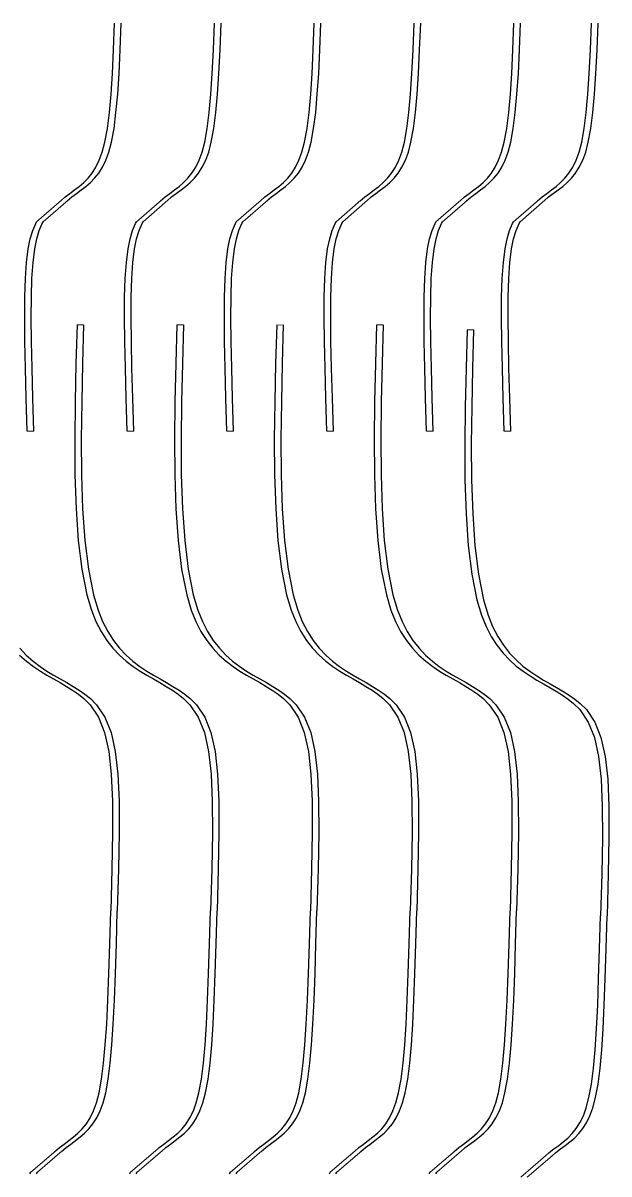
# Model space of a CAD drawing. Header units: inches. Extents: x -2 to 494, y -173 to 113.
# Drawn here: x 269.89 to 283.09, y -95.79 to -69.84 of the extents above; entities that cross this region are included whole.
import ezdxf

# ---------------------------------------------------------------- set-up
doc = ezdxf.new("R2010")
doc.units = ezdxf.units.IN
doc.header["$MEASUREMENT"] = 0
doc.layers.add('Cut', color=7, linetype='Continuous', lineweight=5)

msp = doc.modelspace()

# ---------------------------------------------------------------- linework, layer by layer
at = {"extrusion": (6.93335e-33, -1.22465e-16, -1)}
for p, q in [((271.927, -70.445), (271.95, -69.844)), ((272.075, -70.445), (272.098, -69.844)), ((274.177, -70.445), (274.199, -69.844)), ((274.325, -70.445), (274.348, -69.844)), ((276.426, -70.445), (276.449, -69.844)), ((276.575, -70.445), (276.597, -69.844)), ((278.676, -70.445), (278.699, -69.844)), ((278.824, -70.445), (278.847, -69.844)), ((280.926, -70.445), (280.948, -69.844)), ((281.074, -70.445), (281.096, -69.844)), ((282.673, -70.445), (282.695, -69.844)), ((282.821, -70.445), (282.844, -69.844)), ((271.901, -70.979), (271.927, -70.445)), ((272.05, -70.979), (272.075, -70.445)), ((274.151, -70.979), (274.177, -70.445)), ((274.299, -70.979), (274.325, -70.445)), ((276.401, -70.979), (276.426, -70.445)), ((276.549, -70.979), (276.575, -70.445)), ((278.65, -70.979), (278.676, -70.445)), ((278.798, -70.979), (278.824, -70.445)), ((280.9, -70.979), (280.926, -70.445)), ((281.048, -70.979), (281.074, -70.445)), ((282.647, -70.979), (282.673, -70.445)), ((282.795, -70.979), (282.821, -70.445)), ((271.871, -71.451), (271.901, -70.979)), ((272.019, -71.451), (272.05, -70.979)), ((274.12, -71.451), (274.151, -70.979)), ((274.268, -71.451), (274.299, -70.979)), ((276.37, -71.451), (276.401, -70.979)), ((276.518, -71.451), (276.549, -70.979)), ((278.619, -71.451), (278.65, -70.979)), ((278.768, -71.451), (278.798, -70.979)), ((280.869, -71.451), (280.9, -70.979)), ((281.017, -71.451), (281.048, -70.979)), ((282.616, -71.451), (282.647, -70.979)), ((282.765, -71.451), (282.795, -70.979)), ((271.833, -71.864), (271.871, -71.451)), ((271.981, -71.864), (272.019, -71.451)), ((274.083, -71.864), (274.12, -71.451)), ((274.231, -71.864), (274.268, -71.451)), ((276.332, -71.864), (276.37, -71.451)), ((276.481, -71.864), (276.518, -71.451)), ((278.582, -71.864), (278.619, -71.451)), ((278.73, -71.864), (278.768, -71.451)), ((280.832, -71.864), (280.869, -71.451)), ((280.98, -71.864), (281.017, -71.451)), ((282.579, -71.864), (282.616, -71.451)), ((282.727, -71.864), (282.765, -71.451)), ((271.787, -72.221), (271.833, -71.864)), ((271.936, -72.221), (271.981, -71.864)), ((274.037, -72.221), (274.083, -71.864)), ((274.185, -72.221), (274.231, -71.864)), ((276.287, -72.221), (276.332, -71.864)), ((276.435, -72.221), (276.481, -71.864)), ((278.536, -72.221), (278.582, -71.864)), ((278.684, -72.221), (278.73, -71.864)), ((280.786, -72.221), (280.832, -71.864)), ((280.934, -72.221), (280.98, -71.864)), ((282.533, -72.221), (282.579, -71.864)), ((282.681, -72.221), (282.727, -71.864)), ((271.731, -72.528), (271.787, -72.221)), ((271.879, -72.528), (271.936, -72.221)), ((273.981, -72.528), (274.037, -72.221)), ((274.129, -72.528), (274.185, -72.221)), ((276.23, -72.528), (276.287, -72.221)), ((276.379, -72.528), (276.435, -72.221)), ((278.48, -72.528), (278.536, -72.221)), ((278.628, -72.528), (278.684, -72.221)), ((280.73, -72.528), (280.786, -72.221)), ((280.878, -72.528), (280.934, -72.221)), ((282.477, -72.528), (282.533, -72.221)), ((282.625, -72.528), (282.681, -72.221)), ((271.672, -72.754), (271.731, -72.528)), ((271.82, -72.754), (271.879, -72.528)), ((273.922, -72.754), (273.981, -72.528)), ((274.07, -72.754), (274.129, -72.528)), ((276.171, -72.754), (276.23, -72.528)), ((276.319, -72.754), (276.379, -72.528)), ((278.421, -72.754), (278.48, -72.528)), ((278.569, -72.754), (278.628, -72.528)), ((280.67, -72.754), (280.73, -72.528)), ((280.819, -72.754), (280.878, -72.528)), ((282.418, -72.754), (282.477, -72.528)), ((282.566, -72.754), (282.625, -72.528)), ((271.605, -72.937), (271.672, -72.754)), ((271.753, -72.937), (271.82, -72.754)), ((273.855, -72.937), (273.922, -72.754)), ((274.003, -72.937), (274.07, -72.754)), ((276.104, -72.937), (276.171, -72.754)), ((276.252, -72.937), (276.319, -72.754)), ((278.354, -72.937), (278.421, -72.754)), ((278.502, -72.937), (278.569, -72.754)), ((280.603, -72.937), (280.67, -72.754)), ((280.752, -72.937), (280.819, -72.754)), ((282.351, -72.937), (282.418, -72.754)), ((282.499, -72.937), (282.566, -72.754)), ((271.444, -73.226), (271.528, -73.093)), ((271.528, -73.093), (271.605, -72.937)), ((271.592, -73.226), (271.677, -73.093)), ((271.677, -73.093), (271.753, -72.937)), ((273.693, -73.226), (273.778, -73.093)), ((273.778, -73.093), (273.855, -72.937)), ((273.841, -73.226), (273.926, -73.093)), ((273.926, -73.093), (274.003, -72.937)), ((275.943, -73.226), (276.028, -73.093)), ((276.028, -73.093), (276.104, -72.937)), ((276.091, -73.226), (276.176, -73.093)), ((276.176, -73.093), (276.252, -72.937)), ((278.192, -73.226), (278.277, -73.093)), ((278.277, -73.093), (278.354, -72.937)), ((278.341, -73.226), (278.425, -73.093)), ((278.425, -73.093), (278.502, -72.937)), ((280.442, -73.226), (280.527, -73.093)), ((280.527, -73.093), (280.603, -72.937)), ((280.59, -73.226), (280.675, -73.093)), ((280.675, -73.093), (280.752, -72.937)), ((282.189, -73.226), (282.274, -73.093)), ((282.274, -73.093), (282.351, -72.937)), ((282.338, -73.226), (282.422, -73.093)), ((282.422, -73.093), (282.499, -72.937)), ((271.153, -73.527), (271.255, -73.439)), ((271.255, -73.439), (271.352, -73.34)), ((271.301, -73.527), (271.403, -73.439)), ((271.352, -73.34), (271.444, -73.226)), ((271.403, -73.439), (271.5, -73.34)), ((271.5, -73.34), (271.592, -73.226)), ((273.403, -73.527), (273.504, -73.439)), ((273.504, -73.439), (273.601, -73.34)), ((273.551, -73.527), (273.652, -73.439)), ((273.601, -73.34), (273.693, -73.226)), ((273.652, -73.439), (273.75, -73.34)), ((273.75, -73.34), (273.841, -73.226)), ((275.652, -73.527), (275.754, -73.439)), ((275.754, -73.439), (275.851, -73.34)), ((275.8, -73.527), (275.902, -73.439)), ((275.851, -73.34), (275.943, -73.226)), ((275.902, -73.439), (275.999, -73.34)), ((275.999, -73.34), (276.091, -73.226)), ((277.902, -73.527), (278.003, -73.439)), ((278.003, -73.439), (278.101, -73.34)), ((278.05, -73.527), (278.152, -73.439)), ((278.101, -73.34), (278.192, -73.226)), ((278.152, -73.439), (278.249, -73.34)), ((278.249, -73.34), (278.341, -73.226)), ((280.151, -73.527), (280.253, -73.439)), ((280.253, -73.439), (280.35, -73.34)), ((280.3, -73.527), (280.401, -73.439)), ((280.35, -73.34), (280.442, -73.226)), ((280.401, -73.439), (280.499, -73.34)), ((280.499, -73.34), (280.59, -73.226)), ((281.899, -73.527), (282, -73.439)), ((282, -73.439), (282.098, -73.34)), ((282.047, -73.527), (282.149, -73.439)), ((282.098, -73.34), (282.189, -73.226)), ((282.149, -73.439), (282.246, -73.34)), ((282.246, -73.34), (282.338, -73.226)), ((270.837, -73.766), (270.942, -73.685)), ((270.942, -73.685), (271.048, -73.607)), ((270.986, -73.766), (271.09, -73.685)), ((271.048, -73.607), (271.153, -73.527)), ((271.09, -73.685), (271.196, -73.607)), ((271.196, -73.607), (271.301, -73.527)), ((273.087, -73.766), (273.192, -73.685)), ((273.192, -73.685), (273.298, -73.607)), ((273.235, -73.766), (273.34, -73.685)), ((273.298, -73.607), (273.403, -73.527)), ((273.34, -73.685), (273.446, -73.607)), ((273.446, -73.607), (273.551, -73.527)), ((275.336, -73.766), (275.441, -73.685)), ((275.441, -73.685), (275.547, -73.607)), ((275.485, -73.766), (275.589, -73.685)), ((275.547, -73.607), (275.652, -73.527)), ((275.589, -73.685), (275.696, -73.607)), ((275.696, -73.607), (275.8, -73.527)), ((277.586, -73.766), (277.691, -73.685)), ((277.691, -73.685), (277.797, -73.607)), ((277.734, -73.766), (277.839, -73.685)), ((277.797, -73.607), (277.902, -73.527)), ((277.839, -73.685), (277.945, -73.607)), ((277.945, -73.607), (278.05, -73.527)), ((279.836, -73.766), (279.94, -73.685)), ((279.94, -73.685), (280.047, -73.607)), ((279.984, -73.766), (280.089, -73.685)), ((280.047, -73.607), (280.151, -73.527)), ((280.089, -73.685), (280.195, -73.607)), ((280.195, -73.607), (280.3, -73.527)), ((281.583, -73.766), (281.688, -73.685)), ((281.688, -73.685), (281.794, -73.607)), ((281.731, -73.766), (281.836, -73.685)), ((281.794, -73.607), (281.899, -73.527)), ((281.836, -73.685), (281.942, -73.607)), ((281.942, -73.607), (282.047, -73.527)), ((270.736, -73.854), (270.837, -73.766)), ((270.884, -73.854), (270.986, -73.766)), ((272.985, -73.854), (273.087, -73.766)), ((273.134, -73.854), (273.235, -73.766)), ((275.235, -73.854), (275.336, -73.766)), ((275.383, -73.854), (275.485, -73.766)), ((277.485, -73.854), (277.586, -73.766)), ((277.633, -73.854), (277.734, -73.766)), ((279.734, -73.854), (279.836, -73.766)), ((279.882, -73.854), (279.984, -73.766)), ((281.481, -73.854), (281.583, -73.766)), ((281.63, -73.854), (281.731, -73.766)), ((271.103, -76.649), (271.079, -77.522)), ((271.252, -76.649), (271.227, -77.522)), ((273.353, -76.649), (273.329, -77.522)), ((273.501, -76.649), (273.477, -77.522)), ((275.603, -76.649), (275.578, -77.522)), ((275.751, -76.649), (275.726, -77.522)), ((277.852, -76.649), (277.828, -77.522)), ((278, -76.649), (277.976, -77.522)), ((279.893, -76.76), (279.869, -77.633)), ((280.041, -76.76), (280.017, -77.633)), ((271.079, -77.522), (271.06, -78.384)), ((271.227, -77.522), (271.208, -78.384)), ((273.329, -77.522), (273.309, -78.384)), ((273.477, -77.522), (273.457, -78.384)), ((275.578, -77.522), (275.559, -78.384)), ((275.726, -77.522), (275.707, -78.384)), ((277.828, -77.522), (277.808, -78.384)), ((277.976, -77.522), (277.957, -78.384)), ((279.869, -77.633), (279.849, -78.495)), ((280.017, -77.633), (279.997, -78.495)), ((271.06, -78.384), (271.05, -79.225)), ((271.208, -78.384), (271.198, -79.225)), ((273.309, -78.384), (273.3, -79.225)), ((273.457, -78.384), (273.448, -79.225)), ((275.559, -78.384), (275.549, -79.225)), ((275.707, -78.384), (275.698, -79.225)), ((277.808, -78.384), (277.799, -79.225)), ((277.957, -78.384), (277.947, -79.225)), ((279.849, -78.495), (279.84, -79.336)), ((279.997, -78.495), (279.988, -79.336)), ((271.05, -79.225), (271.056, -80.034)), ((271.198, -79.225), (271.204, -80.034)), ((273.3, -79.225), (273.305, -80.034)), ((273.448, -79.225), (273.453, -80.034)), ((275.549, -79.225), (275.555, -80.034)), ((275.698, -79.225), (275.703, -80.034)), ((277.799, -79.225), (277.804, -80.034)), ((277.947, -79.225), (277.953, -80.034)), ((279.84, -79.336), (279.845, -80.145)), ((279.988, -79.336), (279.993, -80.145)), ((271.056, -80.034), (271.081, -80.8)), ((271.204, -80.034), (271.229, -80.8)), ((273.305, -80.034), (273.33, -80.8)), ((273.453, -80.034), (273.479, -80.8)), ((275.555, -80.034), (275.58, -80.8)), ((275.703, -80.034), (275.728, -80.8)), ((277.804, -80.034), (277.83, -80.8)), ((277.953, -80.034), (277.978, -80.8)), ((279.845, -80.145), (279.87, -80.911)), ((279.993, -80.145), (280.019, -80.911)), ((271.081, -80.8), (271.131, -81.513)), ((271.229, -80.8), (271.279, -81.513)), ((273.33, -80.8), (273.381, -81.513)), ((273.479, -80.8), (273.529, -81.513)), ((275.58, -80.8), (275.63, -81.513)), ((275.728, -80.8), (275.778, -81.513)), ((277.83, -80.8), (277.88, -81.513)), ((277.978, -80.8), (278.028, -81.513)), ((279.87, -80.911), (279.92, -81.624)), ((280.019, -80.911), (280.069, -81.624)), ((271.131, -81.513), (271.211, -82.161)), ((271.279, -81.513), (271.359, -82.161)), ((273.381, -81.513), (273.46, -82.161)), ((273.529, -81.513), (273.609, -82.161)), ((275.63, -81.513), (275.71, -82.161)), ((275.778, -81.513), (275.858, -82.161)), ((277.88, -81.513), (277.96, -82.161)), ((278.028, -81.513), (278.108, -82.161)), ((279.92, -81.624), (280, -82.272)), ((280.069, -81.624), (280.149, -82.272)), ((271.211, -82.161), (271.326, -82.735)), ((271.359, -82.161), (271.474, -82.735)), ((273.46, -82.161), (273.575, -82.735)), ((273.609, -82.161), (273.723, -82.735)), ((275.71, -82.161), (275.825, -82.735)), ((275.858, -82.161), (275.973, -82.735)), ((277.96, -82.161), (278.074, -82.735)), ((278.108, -82.161), (278.223, -82.735)), ((280, -82.272), (280.115, -82.846)), ((280.149, -82.272), (280.263, -82.846)), ((271.326, -82.735), (271.427, -83.079)), ((271.474, -82.735), (271.576, -83.079)), ((273.575, -82.735), (273.677, -83.079)), ((273.723, -82.735), (273.825, -83.079)), ((275.825, -82.735), (275.927, -83.079)), ((275.973, -82.735), (276.075, -83.079)), ((278.074, -82.735), (278.176, -83.079)), ((278.223, -82.735), (278.325, -83.079)), ((280.115, -82.846), (280.217, -83.191)), ((280.263, -82.846), (280.365, -83.191)), ((271.427, -83.079), (271.53, -83.336)), ((271.576, -83.079), (271.679, -83.336)), ((273.677, -83.079), (273.78, -83.336)), ((273.825, -83.079), (273.928, -83.336)), ((275.927, -83.079), (276.03, -83.336)), ((276.075, -83.079), (276.178, -83.336)), ((278.176, -83.079), (278.279, -83.336)), ((278.325, -83.079), (278.427, -83.336)), ((280.217, -83.191), (280.32, -83.447)), ((280.365, -83.191), (280.468, -83.447)), ((271.53, -83.336), (271.647, -83.563)), ((271.679, -83.336), (271.795, -83.563)), ((273.78, -83.336), (273.896, -83.563)), ((273.928, -83.336), (274.045, -83.563)), ((276.03, -83.336), (276.146, -83.563)), ((276.178, -83.336), (276.294, -83.563)), ((278.279, -83.336), (278.396, -83.563)), ((278.427, -83.336), (278.544, -83.563)), ((280.32, -83.447), (280.436, -83.674)), ((280.468, -83.447), (280.585, -83.674)), ((271.647, -83.563), (271.775, -83.763)), ((271.775, -83.763), (271.913, -83.939)), ((271.795, -83.563), (271.923, -83.763)), ((271.923, -83.763), (272.061, -83.939)), ((273.896, -83.563), (274.025, -83.763)), ((274.025, -83.763), (274.163, -83.939)), ((274.045, -83.563), (274.173, -83.763)), ((274.173, -83.763), (274.311, -83.939)), ((276.146, -83.563), (276.274, -83.763)), ((276.274, -83.763), (276.412, -83.939)), ((276.294, -83.563), (276.422, -83.763)), ((276.422, -83.763), (276.561, -83.939)), ((278.396, -83.563), (278.524, -83.763)), ((278.524, -83.763), (278.662, -83.939)), ((278.544, -83.563), (278.672, -83.763)), ((278.672, -83.763), (278.81, -83.939)), ((280.436, -83.674), (280.564, -83.874)), ((280.585, -83.674), (280.713, -83.874)), ((269.812, -83.939), (269.958, -84.093)), ((271.913, -83.939), (272.06, -84.093)), ((272.061, -83.939), (272.208, -84.093)), ((274.163, -83.939), (274.309, -84.093)), ((274.311, -83.939), (274.457, -84.093)), ((276.412, -83.939), (276.559, -84.093)), ((276.561, -83.939), (276.707, -84.093)), ((278.662, -83.939), (278.808, -84.093)), ((278.81, -83.939), (278.957, -84.093)), ((280.564, -83.874), (280.703, -84.05)), ((280.703, -84.05), (280.849, -84.205)), ((280.713, -83.874), (280.851, -84.05)), ((280.851, -84.05), (280.997, -84.205)), ((269.81, -84.093), (269.963, -84.229)), ((269.958, -84.093), (270.111, -84.229)), ((269.963, -84.229), (270.121, -84.35)), ((270.111, -84.229), (270.269, -84.35)), ((272.06, -84.093), (272.213, -84.229)), ((272.208, -84.093), (272.361, -84.229)), ((272.213, -84.229), (272.37, -84.35)), ((272.361, -84.229), (272.519, -84.35)), ((274.309, -84.093), (274.462, -84.229)), ((274.457, -84.093), (274.61, -84.229)), ((274.462, -84.229), (274.62, -84.35)), ((274.61, -84.229), (274.768, -84.35)), ((276.559, -84.093), (276.712, -84.229)), ((276.707, -84.093), (276.86, -84.229)), ((276.712, -84.229), (276.87, -84.35)), ((276.86, -84.229), (277.018, -84.35)), ((278.808, -84.093), (278.961, -84.229)), ((278.957, -84.093), (279.11, -84.229)), ((278.961, -84.229), (279.119, -84.35)), ((279.11, -84.229), (279.267, -84.35)), ((280.849, -84.205), (281.002, -84.341)), ((280.997, -84.205), (281.15, -84.341)), ((270.121, -84.35), (270.276, -84.454)), ((270.269, -84.35), (270.424, -84.454)), ((270.276, -84.454), (270.426, -84.546)), ((270.424, -84.454), (270.574, -84.546)), ((270.426, -84.546), (270.575, -84.632)), ((270.574, -84.546), (270.724, -84.632)), ((272.37, -84.35), (272.525, -84.454)), ((272.519, -84.35), (272.674, -84.454)), ((272.525, -84.454), (272.676, -84.546)), ((272.674, -84.454), (272.824, -84.546)), ((272.676, -84.546), (272.825, -84.632)), ((272.824, -84.546), (272.973, -84.632)), ((274.62, -84.35), (274.775, -84.454)), ((274.768, -84.35), (274.923, -84.454)), ((274.775, -84.454), (274.925, -84.546)), ((274.923, -84.454), (275.073, -84.546)), ((274.925, -84.546), (275.075, -84.632)), ((275.073, -84.546), (275.223, -84.632)), ((276.87, -84.35), (277.025, -84.454)), ((277.018, -84.35), (277.173, -84.454)), ((277.025, -84.454), (277.175, -84.546)), ((277.173, -84.454), (277.323, -84.546)), ((277.175, -84.546), (277.324, -84.632)), ((277.323, -84.546), (277.472, -84.632)), ((279.119, -84.35), (279.274, -84.454)), ((279.267, -84.35), (279.422, -84.454)), ((279.274, -84.454), (279.424, -84.546)), ((279.422, -84.454), (279.573, -84.546)), ((279.424, -84.546), (279.574, -84.632)), ((279.573, -84.546), (279.722, -84.632)), ((281.002, -84.341), (281.16, -84.461)), ((281.15, -84.341), (281.308, -84.461)), ((281.16, -84.461), (281.315, -84.565)), ((281.308, -84.461), (281.463, -84.565)), ((281.315, -84.565), (281.465, -84.657)), ((281.463, -84.565), (281.613, -84.657)), ((270.575, -84.632), (270.722, -84.716)), ((270.722, -84.716), (270.865, -84.8)), ((270.724, -84.632), (270.871, -84.716)), ((270.865, -84.8), (271.003, -84.885)), ((270.871, -84.716), (271.014, -84.8)), ((271.014, -84.8), (271.151, -84.885)), ((272.825, -84.632), (272.972, -84.716)), ((272.972, -84.716), (273.115, -84.8)), ((272.973, -84.632), (273.12, -84.716)), ((273.115, -84.8), (273.252, -84.885)), ((273.12, -84.716), (273.263, -84.8)), ((273.263, -84.8), (273.401, -84.885)), ((275.075, -84.632), (275.222, -84.716)), ((275.222, -84.716), (275.365, -84.8)), ((275.223, -84.632), (275.37, -84.716)), ((275.365, -84.8), (275.502, -84.885)), ((275.37, -84.716), (275.513, -84.8)), ((275.513, -84.8), (275.65, -84.885)), ((277.324, -84.632), (277.471, -84.716)), ((277.471, -84.716), (277.614, -84.8)), ((277.472, -84.632), (277.619, -84.716)), ((277.614, -84.8), (277.752, -84.885)), ((277.619, -84.716), (277.762, -84.8)), ((277.762, -84.8), (277.9, -84.885)), ((279.574, -84.632), (279.721, -84.716)), ((279.721, -84.716), (279.864, -84.8)), ((279.722, -84.632), (279.869, -84.716)), ((279.864, -84.8), (280.001, -84.885)), ((279.869, -84.716), (280.012, -84.8)), ((280.012, -84.8), (280.15, -84.885)), ((281.465, -84.657), (281.614, -84.744)), ((281.613, -84.657), (281.763, -84.744)), ((281.614, -84.744), (281.761, -84.827)), ((281.761, -84.827), (281.904, -84.911)), ((281.763, -84.744), (281.91, -84.827)), ((281.91, -84.827), (282.053, -84.911)), ((271.003, -84.885), (271.133, -84.976)), ((271.133, -84.976), (271.255, -85.073)), ((271.151, -84.885), (271.281, -84.976)), ((271.255, -85.073), (271.396, -85.213)), ((271.281, -84.976), (271.403, -85.073)), ((271.403, -85.073), (271.544, -85.213)), ((273.252, -84.885), (273.383, -84.976)), ((273.383, -84.976), (273.505, -85.073)), ((273.401, -84.885), (273.531, -84.976)), ((273.505, -85.073), (273.645, -85.213)), ((273.531, -84.976), (273.653, -85.073)), ((273.653, -85.073), (273.793, -85.213)), ((275.502, -84.885), (275.632, -84.976)), ((275.632, -84.976), (275.754, -85.073)), ((275.65, -84.885), (275.781, -84.976)), ((275.754, -85.073), (275.895, -85.213)), ((275.781, -84.976), (275.902, -85.073)), ((275.902, -85.073), (276.043, -85.213)), ((277.752, -84.885), (277.882, -84.976)), ((277.882, -84.976), (278.004, -85.073)), ((277.9, -84.885), (278.03, -84.976)), ((278.004, -85.073), (278.144, -85.213)), ((278.03, -84.976), (278.152, -85.073)), ((278.152, -85.073), (278.293, -85.213)), ((280.001, -84.885), (280.132, -84.976)), ((280.132, -84.976), (280.253, -85.073)), ((280.15, -84.885), (280.28, -84.976)), ((280.253, -85.073), (280.394, -85.213)), ((280.28, -84.976), (280.402, -85.073)), ((280.402, -85.073), (280.542, -85.213)), ((281.904, -84.911), (282.042, -84.996)), ((282.042, -84.996), (282.172, -85.087)), ((282.053, -84.911), (282.19, -84.996)), ((282.172, -85.087), (282.294, -85.185)), ((282.19, -84.996), (282.321, -85.087)), ((282.321, -85.087), (282.442, -85.185)), ((271.396, -85.213), (271.584, -85.493)), ((271.544, -85.213), (271.733, -85.493)), ((273.645, -85.213), (273.834, -85.493)), ((273.793, -85.213), (273.982, -85.493)), ((275.895, -85.213), (276.084, -85.493)), ((276.043, -85.213), (276.232, -85.493)), ((278.144, -85.213), (278.333, -85.493)), ((278.293, -85.213), (278.482, -85.493)), ((280.394, -85.213), (280.583, -85.493)), ((280.542, -85.213), (280.731, -85.493)), ((282.294, -85.185), (282.435, -85.324)), ((282.435, -85.324), (282.624, -85.604)), ((282.442, -85.185), (282.583, -85.324)), ((282.583, -85.324), (282.772, -85.604)), ((271.584, -85.493), (271.723, -85.842)), ((271.733, -85.493), (271.871, -85.842)), ((273.834, -85.493), (273.972, -85.842)), ((273.982, -85.493), (274.121, -85.842)), ((276.084, -85.493), (276.222, -85.842)), ((276.232, -85.493), (276.37, -85.842)), ((278.333, -85.493), (278.472, -85.842)), ((278.482, -85.493), (278.62, -85.842)), ((280.583, -85.493), (280.721, -85.842)), ((280.731, -85.493), (280.87, -85.842)), ((282.624, -85.604), (282.762, -85.953)), ((282.772, -85.604), (282.91, -85.953)), ((271.723, -85.842), (271.817, -86.269)), ((271.871, -85.842), (271.965, -86.269)), ((273.972, -85.842), (274.067, -86.269)), ((274.121, -85.842), (274.215, -86.269)), ((276.222, -85.842), (276.316, -86.269)), ((276.37, -85.842), (276.465, -86.269)), ((278.472, -85.842), (278.566, -86.269)), ((278.62, -85.842), (278.714, -86.269)), ((280.721, -85.842), (280.816, -86.269)), ((280.87, -85.842), (280.964, -86.269)), ((282.762, -85.953), (282.856, -86.38)), ((282.91, -85.953), (283.005, -86.38)), ((271.817, -86.269), (271.874, -86.781)), ((271.965, -86.269), (272.022, -86.781)), ((274.067, -86.269), (274.124, -86.781)), ((274.215, -86.269), (274.272, -86.781)), ((276.316, -86.269), (276.373, -86.781)), ((276.465, -86.269), (276.522, -86.781)), ((278.566, -86.269), (278.623, -86.781)), ((278.714, -86.269), (278.771, -86.781)), ((280.816, -86.269), (280.873, -86.781)), ((280.964, -86.269), (281.021, -86.781)), ((282.856, -86.38), (282.913, -86.892)), ((283.005, -86.38), (283.062, -86.892)), ((271.874, -86.781), (271.901, -87.388)), ((272.022, -86.781), (272.049, -87.388)), ((274.124, -86.781), (274.15, -87.388)), ((274.272, -86.781), (274.298, -87.388)), ((276.373, -86.781), (276.4, -87.388)), ((276.522, -86.781), (276.548, -87.388)), ((278.623, -86.781), (278.649, -87.388)), ((278.771, -86.781), (278.798, -87.388)), ((280.873, -86.781), (280.899, -87.388)), ((281.021, -86.781), (281.047, -87.388)), ((282.913, -86.892), (282.94, -87.499)), ((283.062, -86.892), (283.088, -87.499)), ((271.901, -87.388), (271.903, -88.097)), ((272.049, -87.388), (272.051, -88.097)), ((274.15, -87.388), (274.153, -88.097)), ((274.298, -87.388), (274.301, -88.097)), ((276.4, -87.388), (276.402, -88.097)), ((276.548, -87.388), (276.55, -88.097)), ((278.649, -87.388), (278.652, -88.097)), ((278.798, -87.388), (278.8, -88.097)), ((280.899, -87.388), (280.901, -88.097)), ((281.047, -87.388), (281.05, -88.097)), ((282.94, -87.499), (282.942, -88.209)), ((283.088, -87.499), (283.09, -88.209)), ((271.903, -88.097), (271.888, -88.918)), ((272.051, -88.097), (272.036, -88.918)), ((274.153, -88.097), (274.138, -88.918)), ((274.301, -88.097), (274.286, -88.918)), ((276.402, -88.097), (276.387, -88.918)), ((276.55, -88.097), (276.535, -88.918)), ((278.652, -88.097), (278.637, -88.918)), ((278.8, -88.097), (278.785, -88.918)), ((280.901, -88.097), (280.886, -88.918)), ((281.05, -88.097), (281.035, -88.918)), ((282.942, -88.209), (282.927, -89.03)), ((283.09, -88.209), (283.075, -89.03)), ((271.888, -88.918), (271.862, -89.859)), ((272.036, -88.918), (272.01, -89.859)), ((274.138, -88.918), (274.112, -89.859)), ((274.286, -88.918), (274.26, -89.859)), ((276.387, -88.918), (276.361, -89.859)), ((276.535, -88.918), (276.51, -89.859)), ((278.637, -88.918), (278.611, -89.859)), ((278.785, -88.918), (278.759, -89.859)), ((280.886, -88.918), (280.861, -89.859)), ((281.035, -88.918), (281.009, -89.859)), ((282.927, -89.03), (282.901, -89.97)), ((283.075, -89.03), (283.05, -89.97)), ((271.84, -90.605), (271.862, -89.859)), ((271.989, -90.605), (272.01, -89.859)), ((274.09, -90.605), (274.112, -89.859)), ((274.238, -90.605), (274.26, -89.859)), ((276.34, -90.605), (276.361, -89.859)), ((276.488, -90.605), (276.51, -89.859)), ((278.589, -90.605), (278.611, -89.859)), ((278.738, -90.605), (278.759, -89.859)), ((280.839, -90.605), (280.861, -89.859)), ((280.987, -90.605), (281.009, -89.859)), ((282.88, -90.716), (282.901, -89.97)), ((283.028, -90.716), (283.05, -89.97)), ((271.819, -91.277), (271.84, -90.605)), ((271.967, -91.277), (271.989, -90.605)), ((274.069, -91.277), (274.09, -90.605)), ((274.217, -91.277), (274.238, -90.605)), ((276.318, -91.277), (276.34, -90.605)), ((276.467, -91.277), (276.488, -90.605)), ((278.568, -91.277), (278.589, -90.605)), ((278.716, -91.277), (278.738, -90.605)), ((280.818, -91.277), (280.839, -90.605)), ((280.966, -91.277), (280.987, -90.605)), ((282.858, -91.388), (282.88, -90.716)), ((283.006, -91.388), (283.028, -90.716)), ((271.796, -91.878), (271.819, -91.277)), ((271.945, -91.878), (271.967, -91.277)), ((274.046, -91.878), (274.069, -91.277)), ((274.194, -91.878), (274.217, -91.277)), ((276.296, -91.878), (276.318, -91.277)), ((276.444, -91.878), (276.467, -91.277)), ((278.545, -91.878), (278.568, -91.277)), ((278.694, -91.878), (278.716, -91.277)), ((280.795, -91.878), (280.818, -91.277)), ((280.943, -91.878), (280.966, -91.277)), ((282.836, -91.99), (282.858, -91.388)), ((282.984, -91.99), (283.006, -91.388)), ((271.771, -92.413), (271.796, -91.878)), ((271.919, -92.413), (271.945, -91.878)), ((274.02, -92.413), (274.046, -91.878)), ((274.169, -92.413), (274.194, -91.878)), ((276.27, -92.413), (276.296, -91.878)), ((276.418, -92.413), (276.444, -91.878)), ((278.52, -92.413), (278.545, -91.878)), ((278.668, -92.413), (278.694, -91.878)), ((280.769, -92.413), (280.795, -91.878)), ((280.917, -92.413), (280.943, -91.878)), ((282.81, -92.524), (282.836, -91.99)), ((282.958, -92.524), (282.984, -91.99)), ((271.74, -92.885), (271.771, -92.413)), ((271.888, -92.885), (271.919, -92.413)), ((273.99, -92.885), (274.02, -92.413)), ((274.138, -92.885), (274.169, -92.413)), ((276.239, -92.885), (276.27, -92.413)), ((276.387, -92.885), (276.418, -92.413)), ((278.489, -92.885), (278.52, -92.413)), ((278.637, -92.885), (278.668, -92.413)), ((280.738, -92.885), (280.769, -92.413)), ((280.887, -92.885), (280.917, -92.413)), ((282.779, -92.996), (282.81, -92.524)), ((282.927, -92.996), (282.958, -92.524)), ((271.703, -93.297), (271.74, -92.885)), ((271.851, -93.297), (271.888, -92.885)), ((273.952, -93.297), (273.99, -92.885)), ((274.1, -93.297), (274.138, -92.885)), ((276.202, -93.297), (276.239, -92.885)), ((276.35, -93.297), (276.387, -92.885)), ((278.451, -93.297), (278.489, -92.885)), ((278.6, -93.297), (278.637, -92.885)), ((280.701, -93.297), (280.738, -92.885)), ((280.849, -93.297), (280.887, -92.885)), ((282.742, -93.408), (282.779, -92.996)), ((282.89, -93.408), (282.927, -92.996)), ((271.657, -93.655), (271.703, -93.297)), ((271.805, -93.655), (271.851, -93.297)), ((273.906, -93.655), (273.952, -93.297)), ((274.055, -93.655), (274.1, -93.297)), ((276.156, -93.655), (276.202, -93.297)), ((276.304, -93.655), (276.35, -93.297)), ((278.406, -93.655), (278.451, -93.297)), ((278.554, -93.655), (278.6, -93.297)), ((280.655, -93.655), (280.701, -93.297)), ((280.803, -93.655), (280.849, -93.297)), ((282.696, -93.766), (282.742, -93.408)), ((282.844, -93.766), (282.89, -93.408)), ((271.601, -93.961), (271.657, -93.655)), ((271.749, -93.961), (271.805, -93.655)), ((273.85, -93.961), (273.906, -93.655)), ((273.998, -93.961), (274.055, -93.655)), ((276.1, -93.961), (276.156, -93.655)), ((276.248, -93.961), (276.304, -93.655)), ((278.349, -93.961), (278.406, -93.655)), ((278.498, -93.961), (278.554, -93.655)), ((280.599, -93.961), (280.655, -93.655)), ((280.747, -93.961), (280.803, -93.655)), ((282.64, -94.072), (282.696, -93.766)), ((282.788, -94.072), (282.844, -93.766)), ((271.474, -94.371), (271.541, -94.188)), ((271.541, -94.188), (271.601, -93.961)), ((271.623, -94.371), (271.69, -94.188)), ((271.69, -94.188), (271.749, -93.961)), ((273.724, -94.371), (273.791, -94.188)), ((273.791, -94.188), (273.85, -93.961)), ((273.872, -94.371), (273.939, -94.188)), ((273.939, -94.188), (273.998, -93.961)), ((275.974, -94.371), (276.041, -94.188)), ((276.041, -94.188), (276.1, -93.961)), ((276.122, -94.371), (276.189, -94.188)), ((276.189, -94.188), (276.248, -93.961)), ((278.223, -94.371), (278.29, -94.188)), ((278.29, -94.188), (278.349, -93.961)), ((278.371, -94.371), (278.438, -94.188)), ((278.438, -94.188), (278.498, -93.961)), ((280.473, -94.371), (280.54, -94.188)), ((280.54, -94.188), (280.599, -93.961)), ((280.621, -94.371), (280.688, -94.188)), ((280.688, -94.188), (280.747, -93.961)), ((282.58, -94.299), (282.64, -94.072)), ((282.729, -94.299), (282.788, -94.072)), ((271.398, -94.527), (271.474, -94.371)), ((271.546, -94.527), (271.623, -94.371)), ((273.647, -94.527), (273.724, -94.371)), ((273.796, -94.527), (273.872, -94.371)), ((275.897, -94.527), (275.974, -94.371)), ((276.045, -94.527), (276.122, -94.371)), ((278.147, -94.527), (278.223, -94.371)), ((278.295, -94.527), (278.371, -94.371)), ((280.396, -94.527), (280.473, -94.371)), ((280.544, -94.527), (280.621, -94.371)), ((282.513, -94.482), (282.58, -94.299)), ((282.662, -94.482), (282.729, -94.299)), ((271.221, -94.773), (271.313, -94.66)), ((271.313, -94.66), (271.398, -94.527)), ((271.37, -94.773), (271.461, -94.66)), ((271.461, -94.66), (271.546, -94.527)), ((273.471, -94.773), (273.563, -94.66)), ((273.563, -94.66), (273.647, -94.527)), ((273.619, -94.773), (273.711, -94.66)), ((273.711, -94.66), (273.796, -94.527)), ((275.72, -94.773), (275.812, -94.66)), ((275.812, -94.66), (275.897, -94.527)), ((275.869, -94.773), (275.96, -94.66)), ((275.96, -94.66), (276.045, -94.527)), ((277.97, -94.773), (278.062, -94.66)), ((278.062, -94.66), (278.147, -94.527)), ((278.118, -94.773), (278.21, -94.66)), ((278.21, -94.66), (278.295, -94.527)), ((280.22, -94.773), (280.311, -94.66)), ((280.311, -94.66), (280.396, -94.527)), ((280.368, -94.773), (280.46, -94.66)), ((280.46, -94.66), (280.544, -94.527)), ((282.352, -94.771), (282.437, -94.638)), ((282.437, -94.638), (282.513, -94.482)), ((282.5, -94.771), (282.585, -94.638)), ((282.585, -94.638), (282.662, -94.482)), ((270.918, -95.041), (271.022, -94.96)), ((271.022, -94.96), (271.124, -94.872)), ((271.066, -95.041), (271.171, -94.96)), ((271.124, -94.872), (271.221, -94.773)), ((271.171, -94.96), (271.272, -94.872)), ((271.272, -94.872), (271.37, -94.773)), ((273.167, -95.041), (273.272, -94.96)), ((273.272, -94.96), (273.374, -94.872)), ((273.315, -95.041), (273.42, -94.96)), ((273.374, -94.872), (273.471, -94.773)), ((273.42, -94.96), (273.522, -94.872)), ((273.522, -94.872), (273.619, -94.773)), ((275.417, -95.041), (275.522, -94.96)), ((275.522, -94.96), (275.623, -94.872)), ((275.565, -95.041), (275.67, -94.96)), ((275.623, -94.872), (275.72, -94.773)), ((275.67, -94.96), (275.771, -94.872)), ((275.771, -94.872), (275.869, -94.773)), ((277.666, -95.041), (277.771, -94.96)), ((277.771, -94.96), (277.873, -94.872)), ((277.815, -95.041), (277.919, -94.96)), ((277.873, -94.872), (277.97, -94.773)), ((277.919, -94.96), (278.021, -94.872)), ((278.021, -94.872), (278.118, -94.773)), ((279.916, -95.041), (280.021, -94.96)), ((280.021, -94.96), (280.122, -94.872)), ((280.064, -95.041), (280.169, -94.96)), ((280.122, -94.872), (280.22, -94.773)), ((280.169, -94.96), (280.271, -94.872)), ((280.271, -94.872), (280.368, -94.773)), ((282.163, -94.983), (282.26, -94.885)), ((282.26, -94.885), (282.352, -94.771)), ((282.311, -94.983), (282.409, -94.885)), ((282.409, -94.885), (282.5, -94.771)), ((270.605, -95.288), (270.707, -95.2)), ((270.707, -95.2), (270.811, -95.119)), ((270.753, -95.288), (270.855, -95.2)), ((270.811, -95.119), (270.918, -95.041)), ((270.855, -95.2), (270.96, -95.119)), ((270.96, -95.119), (271.066, -95.041)), ((272.855, -95.288), (272.956, -95.2)), ((272.956, -95.2), (273.061, -95.119)), ((273.003, -95.288), (273.105, -95.2)), ((273.061, -95.119), (273.167, -95.041)), ((273.105, -95.2), (273.209, -95.119)), ((273.209, -95.119), (273.315, -95.041)), ((275.104, -95.288), (275.206, -95.2)), ((275.206, -95.2), (275.311, -95.119)), ((275.253, -95.288), (275.354, -95.2)), ((275.311, -95.119), (275.417, -95.041)), ((275.354, -95.2), (275.459, -95.119)), ((275.459, -95.119), (275.565, -95.041)), ((277.354, -95.288), (277.456, -95.2)), ((277.456, -95.2), (277.56, -95.119)), ((277.502, -95.288), (277.604, -95.2)), ((277.56, -95.119), (277.666, -95.041)), ((277.604, -95.2), (277.708, -95.119)), ((277.708, -95.119), (277.815, -95.041)), ((279.604, -95.288), (279.705, -95.2)), ((279.705, -95.2), (279.81, -95.119)), ((279.752, -95.288), (279.853, -95.2)), ((279.81, -95.119), (279.916, -95.041)), ((279.853, -95.2), (279.958, -95.119)), ((279.958, -95.119), (280.064, -95.041)), ((281.746, -95.311), (281.85, -95.23)), ((281.85, -95.23), (281.957, -95.152)), ((281.894, -95.311), (281.999, -95.23)), ((281.957, -95.152), (282.061, -95.071)), ((281.999, -95.23), (282.105, -95.152)), ((282.061, -95.071), (282.163, -94.983)), ((282.105, -95.152), (282.21, -95.071)), ((282.21, -95.071), (282.311, -94.983)), ((281.644, -95.399), (281.746, -95.311)), ((281.792, -95.399), (281.894, -95.311))]:
    msp.add_line(p, q, dxfattribs=at)
at = {"extrusion": (6.16298e-33, -1.22465e-16, -1)}
for p, q in [((270.104, -74.521), (270.172, -74.361)), ((270.172, -74.361), (270.192, -74.323)), ((270.253, -74.521), (270.32, -74.361)), ((270.32, -74.361), (270.341, -74.323)), ((272.354, -74.521), (272.421, -74.361)), ((272.421, -74.361), (272.442, -74.323)), ((272.502, -74.521), (272.569, -74.361)), ((272.569, -74.361), (272.59, -74.323)), ((274.604, -74.521), (274.671, -74.361)), ((274.671, -74.361), (274.692, -74.323)), ((274.752, -74.521), (274.819, -74.361)), ((274.819, -74.361), (274.84, -74.323)), ((276.853, -74.521), (276.92, -74.361)), ((276.92, -74.361), (276.941, -74.323)), ((277.001, -74.521), (277.069, -74.361)), ((277.069, -74.361), (277.09, -74.323)), ((279.103, -74.521), (279.17, -74.361)), ((279.17, -74.361), (279.191, -74.323)), ((279.251, -74.521), (279.318, -74.361)), ((279.318, -74.361), (279.339, -74.323)), ((280.85, -74.521), (280.917, -74.361)), ((280.917, -74.361), (280.938, -74.323)), ((280.998, -74.521), (281.066, -74.361)), ((281.066, -74.361), (281.086, -74.323)), ((270.002, -74.936), (270.048, -74.707)), ((270.048, -74.707), (270.104, -74.521)), ((270.151, -74.936), (270.196, -74.707)), ((270.196, -74.707), (270.253, -74.521)), ((272.252, -74.936), (272.298, -74.707)), ((272.298, -74.707), (272.354, -74.521)), ((272.4, -74.936), (272.446, -74.707)), ((272.446, -74.707), (272.502, -74.521)), ((274.502, -74.936), (274.547, -74.707)), ((274.547, -74.707), (274.604, -74.521)), ((274.65, -74.936), (274.696, -74.707)), ((274.696, -74.707), (274.752, -74.521)), ((276.751, -74.936), (276.797, -74.707)), ((276.797, -74.707), (276.853, -74.521)), ((276.9, -74.936), (276.945, -74.707)), ((276.945, -74.707), (277.001, -74.521)), ((279.001, -74.936), (279.047, -74.707)), ((279.047, -74.707), (279.103, -74.521)), ((279.149, -74.936), (279.195, -74.707)), ((279.195, -74.707), (279.251, -74.521)), ((280.748, -74.936), (280.794, -74.707)), ((280.794, -74.707), (280.85, -74.521)), ((280.896, -74.936), (280.942, -74.707)), ((280.942, -74.707), (280.998, -74.521)), ((269.964, -75.246), (270.002, -74.936)), ((270.113, -75.246), (270.151, -74.936)), ((272.214, -75.246), (272.252, -74.936)), ((272.362, -75.246), (272.4, -74.936)), ((274.464, -75.246), (274.502, -74.936)), ((274.612, -75.246), (274.65, -74.936)), ((276.713, -75.246), (276.751, -74.936)), ((276.861, -75.246), (276.9, -74.936)), ((278.963, -75.246), (279.001, -74.936)), ((279.111, -75.246), (279.149, -74.936)), ((280.71, -75.246), (280.748, -74.936)), ((280.858, -75.246), (280.896, -74.936)), ((269.939, -75.605), (269.964, -75.246)), ((270.088, -75.605), (270.113, -75.246)), ((272.189, -75.605), (272.214, -75.246)), ((272.337, -75.605), (272.362, -75.246)), ((274.439, -75.605), (274.464, -75.246)), ((274.587, -75.605), (274.612, -75.246)), ((276.688, -75.605), (276.713, -75.246)), ((276.837, -75.605), (276.861, -75.246)), ((278.938, -75.605), (278.963, -75.246)), ((279.086, -75.605), (279.111, -75.246)), ((280.685, -75.605), (280.71, -75.246)), ((280.833, -75.605), (280.858, -75.246)), ((269.926, -76.019), (269.939, -75.605)), ((270.075, -76.019), (270.088, -75.605)), ((272.176, -76.019), (272.189, -75.605)), ((272.324, -76.019), (272.337, -75.605)), ((274.426, -76.019), (274.439, -75.605)), ((274.574, -76.019), (274.587, -75.605)), ((276.675, -76.019), (276.688, -75.605)), ((276.824, -76.019), (276.837, -75.605)), ((278.925, -76.019), (278.938, -75.605)), ((279.073, -76.019), (279.086, -75.605)), ((280.672, -76.019), (280.685, -75.605)), ((280.82, -76.019), (280.833, -75.605)), ((269.924, -76.492), (269.926, -76.019)), ((270.072, -76.492), (270.075, -76.019)), ((272.173, -76.492), (272.176, -76.019)), ((272.321, -76.492), (272.324, -76.019)), ((274.423, -76.492), (274.426, -76.019)), ((274.571, -76.492), (274.574, -76.019)), ((276.672, -76.492), (276.675, -76.019)), ((276.821, -76.492), (276.824, -76.019)), ((278.922, -76.492), (278.925, -76.019)), ((279.07, -76.492), (279.073, -76.019)), ((280.669, -76.492), (280.672, -76.019)), ((280.817, -76.492), (280.82, -76.019)), ((269.929, -77.027), (269.924, -76.492)), ((270.077, -77.027), (270.072, -76.492)), ((272.179, -77.027), (272.173, -76.492)), ((272.327, -77.027), (272.321, -76.492)), ((274.428, -77.027), (274.423, -76.492)), ((274.577, -77.027), (274.571, -76.492)), ((276.678, -77.027), (276.672, -76.492)), ((276.826, -77.027), (276.821, -76.492)), ((278.928, -77.027), (278.922, -76.492)), ((279.076, -77.027), (279.07, -76.492)), ((280.675, -77.027), (280.669, -76.492)), ((280.823, -77.027), (280.817, -76.492)), ((269.942, -77.629), (269.929, -77.027)), ((270.09, -77.629), (270.077, -77.027)), ((272.192, -77.629), (272.179, -77.027)), ((272.34, -77.629), (272.327, -77.027)), ((274.441, -77.629), (274.428, -77.027)), ((274.589, -77.629), (274.577, -77.027)), ((276.691, -77.629), (276.678, -77.027)), ((276.839, -77.629), (276.826, -77.027)), ((278.94, -77.629), (278.928, -77.027)), ((279.089, -77.629), (279.076, -77.027)), ((280.688, -77.629), (280.675, -77.027)), ((280.836, -77.629), (280.823, -77.027)), ((269.96, -78.301), (269.942, -77.629)), ((270.108, -78.301), (270.09, -77.629)), ((272.21, -78.301), (272.192, -77.629)), ((272.358, -78.301), (272.34, -77.629)), ((274.459, -78.301), (274.441, -77.629)), ((274.608, -78.301), (274.589, -77.629)), ((276.709, -78.301), (276.691, -77.629)), ((276.857, -78.301), (276.839, -77.629)), ((278.959, -78.301), (278.94, -77.629)), ((279.107, -78.301), (279.089, -77.629)), ((280.706, -78.301), (280.688, -77.629)), ((280.854, -78.301), (280.836, -77.629)), ((269.982, -79.048), (269.96, -78.301)), ((270.131, -79.048), (270.108, -78.301)), ((272.232, -79.048), (272.21, -78.301)), ((272.38, -79.048), (272.358, -78.301)), ((274.482, -79.048), (274.459, -78.301)), ((274.63, -79.048), (274.608, -78.301)), ((276.731, -79.048), (276.709, -78.301)), ((276.879, -79.048), (276.857, -78.301)), ((278.981, -79.048), (278.959, -78.301)), ((279.129, -79.048), (279.107, -78.301)), ((280.728, -79.048), (280.706, -78.301)), ((280.876, -79.048), (280.854, -78.301)), ((270.041, -95.794), (270.062, -95.757)), ((270.189, -95.794), (270.21, -95.757)), ((272.291, -95.794), (272.311, -95.757)), ((272.439, -95.794), (272.46, -95.757)), ((274.54, -95.794), (274.561, -95.757)), ((274.688, -95.794), (274.709, -95.757)), ((276.79, -95.794), (276.811, -95.757)), ((276.938, -95.794), (276.959, -95.757)), ((279.039, -95.794), (279.06, -95.757)), ((279.188, -95.794), (279.209, -95.757))]:
    msp.add_line(p, q, dxfattribs=at)
at = {"layer": 'Cut', "extrusion": (6.45807e-33, -1.22465e-16, -1)}
for p, q in [((270.754, -73.839), (270.192, -74.323)), ((270.902, -73.839), (270.341, -74.323)), ((273.003, -73.839), (272.442, -74.323)), ((273.151, -73.839), (272.59, -74.323)), ((275.253, -73.839), (274.692, -74.323)), ((275.401, -73.839), (274.84, -74.323)), ((277.502, -73.839), (276.941, -74.323)), ((277.651, -73.839), (277.09, -74.323)), ((279.752, -73.839), (279.191, -74.323)), ((279.9, -73.839), (279.339, -74.323)), ((281.499, -73.839), (280.938, -74.323)), ((281.648, -73.839), (281.086, -74.323)), ((271.103, -76.649), (271.252, -76.649)), ((273.353, -76.649), (273.501, -76.649)), ((275.603, -76.649), (275.751, -76.653)), ((277.852, -76.649), (278, -76.649)), ((279.893, -76.76), (280.041, -76.76)), ((269.982, -79.048), (270.131, -79.048)), ((272.232, -79.048), (272.38, -79.048)), ((274.482, -79.048), (274.63, -79.048)), ((276.731, -79.048), (276.879, -79.043)), ((278.981, -79.048), (279.129, -79.048)), ((280.728, -79.048), (280.876, -79.048)), ((270.623, -95.272), (270.062, -95.757)), ((270.771, -95.272), (270.21, -95.757)), ((272.873, -95.272), (272.311, -95.757)), ((273.021, -95.272), (272.46, -95.757)), ((275.122, -95.272), (274.561, -95.757)), ((275.27, -95.272), (274.709, -95.757)), ((277.372, -95.272), (276.811, -95.757)), ((277.52, -95.272), (276.959, -95.757)), ((279.621, -95.272), (279.06, -95.757)), ((279.77, -95.272), (279.209, -95.757)), ((281.662, -95.383), (281.101, -95.868)), ((281.81, -95.383), (281.249, -95.868))]:
    msp.add_line(p, q, dxfattribs=at)

doc.saveas('drawing.dxf')
